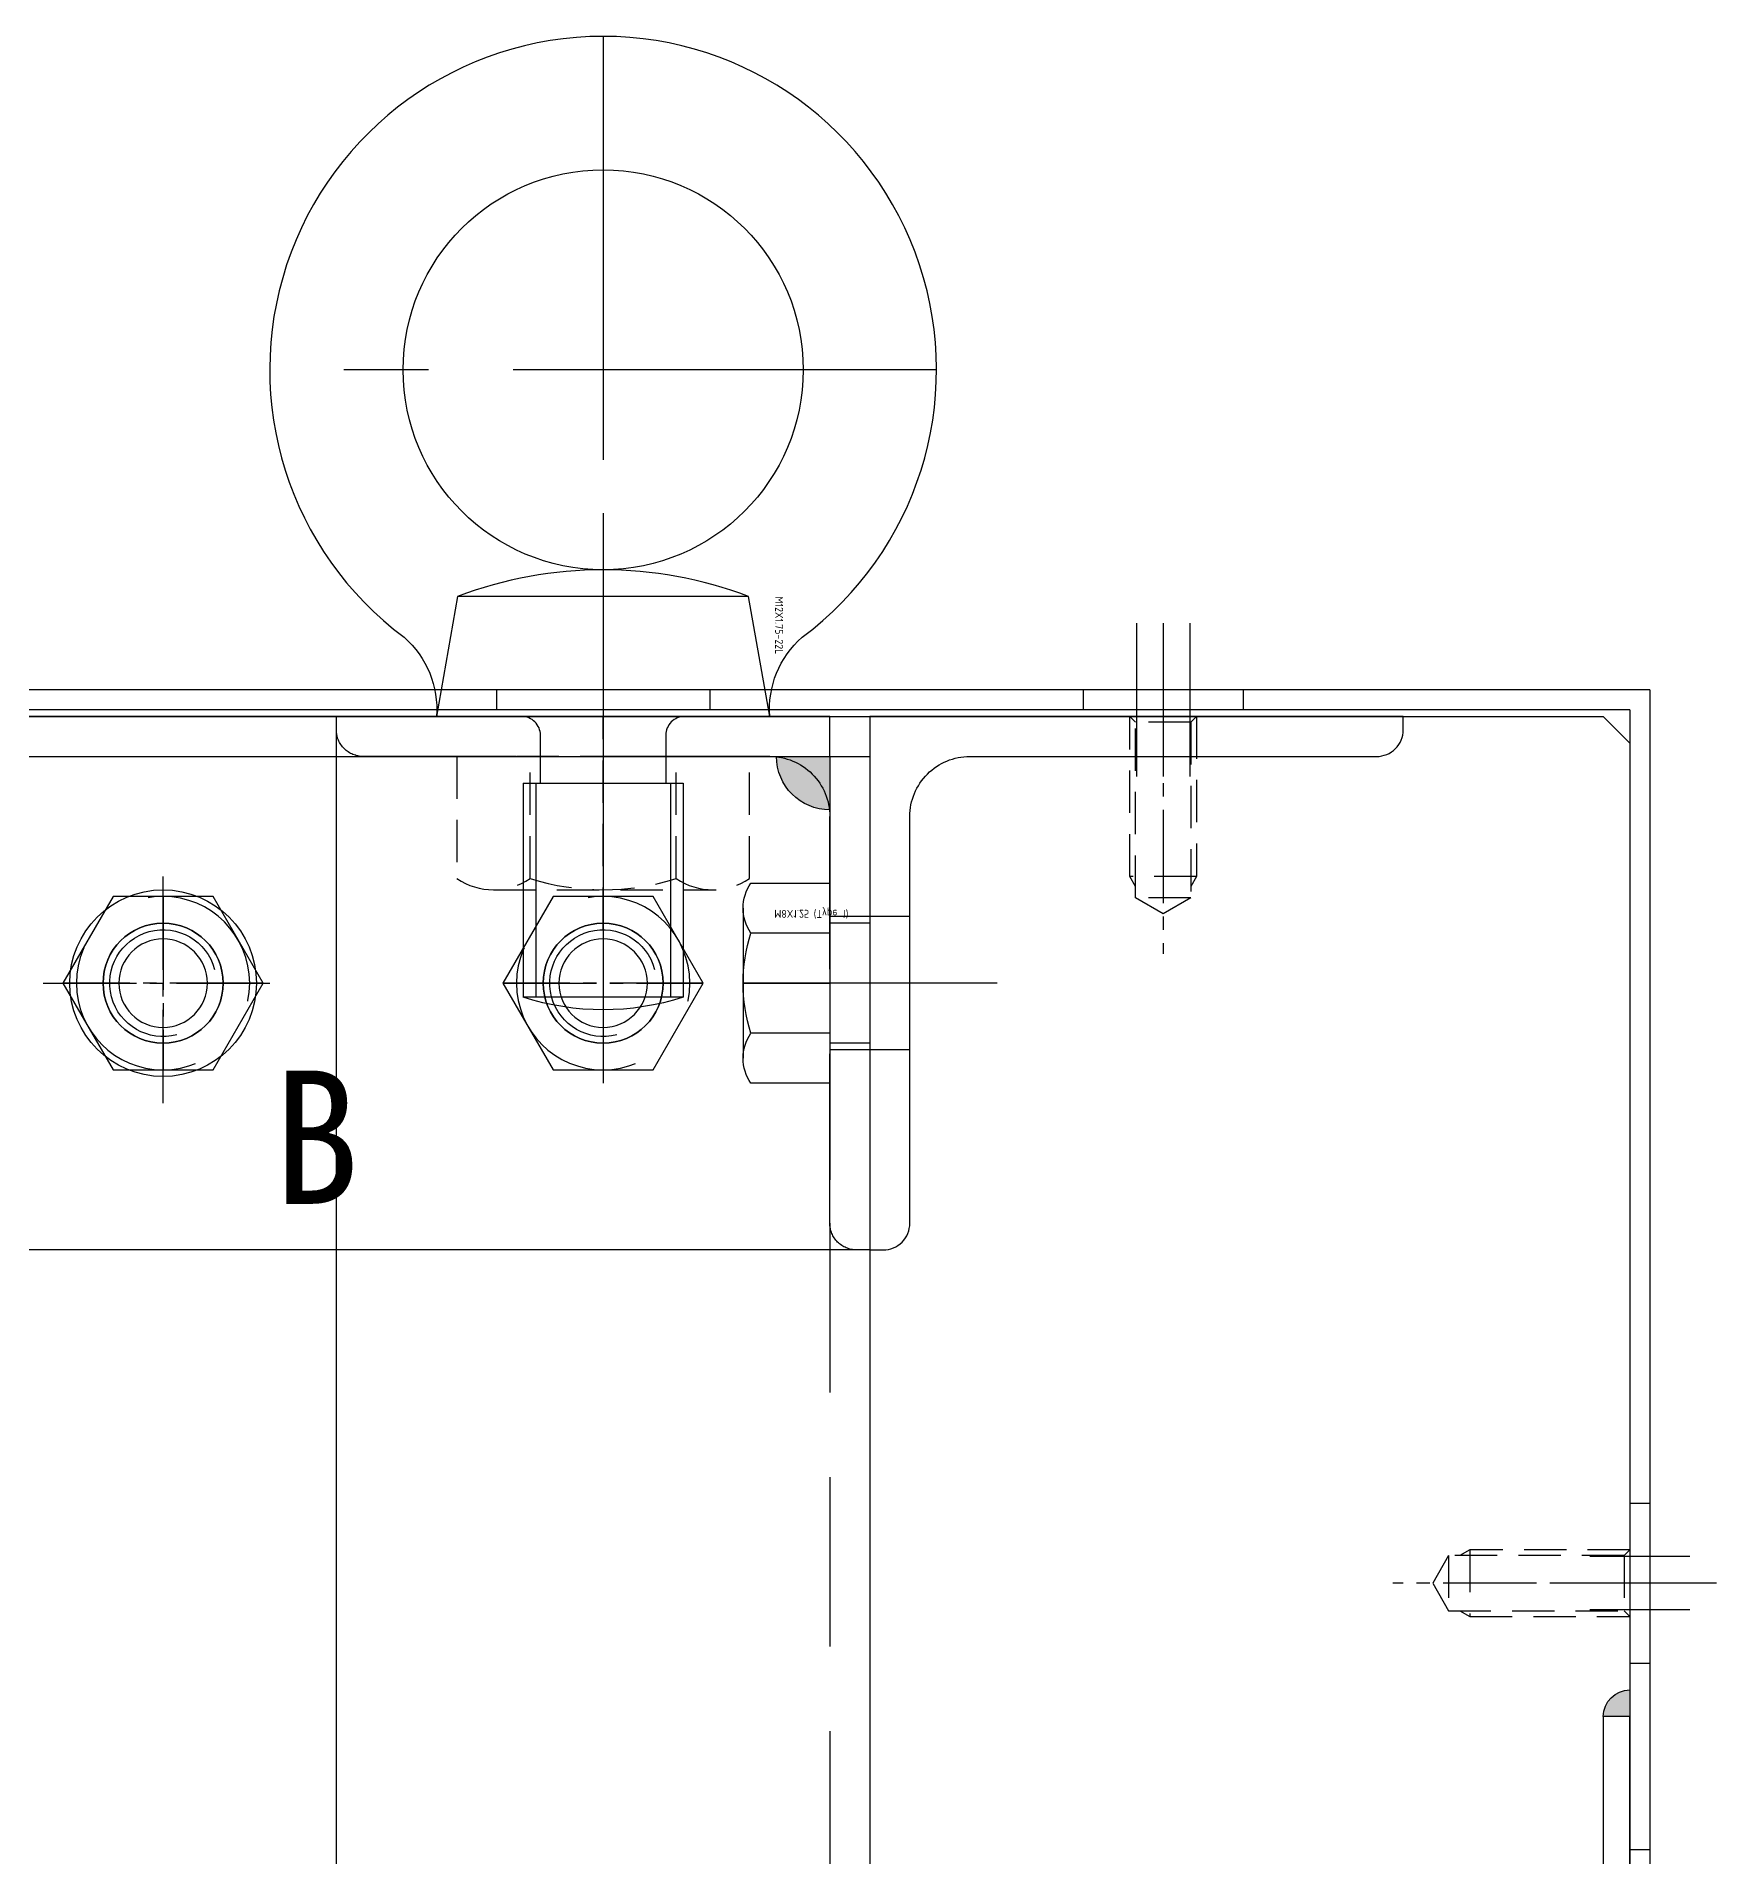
# Model space of a CAD drawing. Header units: millimetres. Extents: x 282 to 14566, y -4134 to 5341.
# Drawn here: x 9483.2 to 9609.2, y 1310.1 to 1446.6 of the extents above; entities that cross this region are included whole.
import ezdxf
from ezdxf.enums import TextEntityAlignment as Align

# ---------------------------------------------------------------- set-up
doc = ezdxf.new("R2010")
doc.units = ezdxf.units.MM
for name, pattern in [('CENTER', [50.8, 31.75, -6.35, 6.35, -6.35]), ('CENTER1', [10, 7, -1, 1, -1]), ('HIDDEN', [9.525, 6.35, -3.175]), ('HIDDEN2', [4.7625, 3.175, -1.5875]), ('HIDDENX2', [19.05, 12.7, -6.35])]:
    doc.linetypes.add(name, pattern=pattern)
for name, color, linetype in [('BOM-T', 4, 'Continuous'), ('CENTER', 1, 'CENTER'), ('THIN', 3, 'Continuous')]:
    doc.layers.add(name, color=color, linetype=linetype)
doc.styles.add('HAN', font='')
doc.styles.get("Standard").update_dxf_attribs({"font": 'ISOCP.SHX', "bigfont": 'WHGTXT.SHX'})
doc.styles.get('HAN').set_extended_font_data('GulimChe')

# ---------------------------------------------------------------- blocks, each defined once
blk = doc.blocks.new('A$C253F4690')
at = {"color": 2, "linetype": 'HIDDEN2'}
for p, q in [((0, -13), (0, 3)), ((-5.48, -9.15), (-5.48, 0)), ((5.48, -9.15), (5.48, 0)), ((-8.23, -10), (8.23, -10))]:
    blk.add_line(p, q, dxfattribs=at)
blk.add_lwpolyline([(-10.97, 0), (-10.97, -9.15, 0.309401), (-5.48, -9.15, 0.154701), (5.48, -9.15, 0.309401), (10.97, -9.15), (10.97, 0), (-10.97, 0)], format="xyb", dxfattribs=at)
blk = doc.blocks.new('A$C5742324B')
for p, q in [((10.91, 9), (-10.91, 9)), ((-6, -5), (6, -5)), ((-6, -5), (-6, -21.05)), ((6, -5), (6, -21.05)), ((6, -21.05), (-6, -21.05))]:
    blk.add_line(p, q)
for points in [[(12.5, 0, -0.237131), (14.92, 5.94, 3.020253), (-14.92, 5.94, -0.237131), (-12.5, 0)], [(-4.7, -5), (-4.7, -1.4, 0.414214), (-6.1, 0)], [(6.1, 0, 0.414214), (4.7, -1.4), (4.7, -5)], [(6, -21.05, -0.157869), (-6, -21.05)]]:
    blk.add_lwpolyline(points, format="xyb")
blk.add_lwpolyline([(10.91, 9, 0.183318), (-10.91, 9), (-12.5, 0), (12.5, 0)], format="xyb", close=True)
blk.add_circle((0, 26), 15)
at = {"layer": 'CENTER'}
for p, q in [((0, 51), (0, -22)), ((25, 26), (-25, 26))]:
    blk.add_line(p, q, dxfattribs=at)
at = {"layer": 'THIN'}
for points in [[(-5.05, -5), (-5.05, -21.05)], [(5.05, -5), (5.05, -21.05)]]:
    blk.add_lwpolyline(points, dxfattribs=at)
at = {"layer": 'BOM-T', "color": 4}
blk.add_text('M12X1.75-22L', height=0.6, rotation=270, dxfattribs=at).set_placement((13.2, 9), align=Align.MIDDLE_LEFT)
blk = doc.blocks.new('A$C45832701')
at = {"color": 1, "linetype": 'CENTER1'}
for p, q in [((0, 656.5), (0, 643.5)), ((-24, 650), (-13, 650)), ((-7.51, 650), (7.51, 650))]:
    blk.add_line(p, q, dxfattribs=at)
at = {"color": 2, "linetype": 'HIDDEN2'}
for p, q in [((-20, 655), (-17, 655)), ((-20, 645), (-17, 645))]:
    blk.add_line(p, q, dxfattribs=at)
at = {"color": 2, "linetype": 'HIDDENX2'}
blk.add_line((-17, 632), (-17, 38), dxfattribs=at)
blk.add_lwpolyline([(-20, 670), (-20, 630), (-19, 630, 0.414214), (-17, 632), (-17, 662.5, -0.414214), (-12.5, 667), (18, 667, 0.414214), (20, 669), (20, 670)], format="xyb", close=True, dxfattribs=at)
at = {"color": 4}
blk.add_lwpolyline([(20, 0), (20, 670), (-20, 670), (-20, 0)], close=True, dxfattribs=at)
at = {"color": 2, "linetype": 'HIDDENX2'}
blk.add_lwpolyline([(3.75, 643.5), (-3.75, 643.5), (-7.51, 650), (-3.75, 656.5), (3.75, 656.5), (7.51, 650), (3.75, 643.5)], dxfattribs=at)
blk.add_circle((0, 650), 6.5, dxfattribs=at)
at = {"color": 4}
blk.add_circle((0, 650), 4.5, dxfattribs=at)
blk.add_circle((0, 650), 3.32)
at = {"layer": 'THIN'}
blk.add_arc((0, 650), 4, 255, 165, dxfattribs=at)
at = {"xscale": -1}
for name, p in [('A$C5742324B', (0, 670)), ('A$C253F4690', (0, 667))]:
    blk.add_blockref(name, p, dxfattribs=at)
blk = doc.blocks.new('A$C59CC2664')
at = {"color": 3}
blk.add_line((-20, 17), (386, 17), dxfattribs=at)
at = {"color": 1, "linetype": 'CENTER1'}
for p, q in [((366, 7.5), (366, -7.5)), ((358.5, 0), (373.5, 0))]:
    blk.add_line(p, q, dxfattribs=at)
at = {"color": 3}
blk.add_lwpolyline([(386, -20), (-20, -20), (-20, 20), (386, 20)], close=True, dxfattribs=at)
blk.add_circle((366, 0), 4.5, dxfattribs=at)
blk = doc.blocks.new('A$C3DA20913')
h = blk.add_hatch(color=256)
h.dxf.hatch_style = 1
h.paths.add_polyline_path([(-350, 13, 0.414214), (-346, 17), (-350, 17)])
at = {"color": 3}
for p, q in [((-350, 20), (50, 20)), ((-350, 17), (-350, 20)), ((-353, 17), (-353, -20)), ((-350, 17), (-353, 17)), ((-353, -20), (53, -20))]:
    blk.add_line(p, q, dxfattribs=at)
at = {"color": 2, "linetype": 'HIDDENX2'}
for p, q in [((50, 17), (-350, 17)), ((-350, 17), (-350, -20)), ((-343.5, 5.63), (-343.5, -5.63)), ((-350, 3.75), (-344.08, 3.75)), ((-350, -3.75), (-344.08, -3.75))]:
    blk.add_line(p, q, dxfattribs=at)
at = {"color": 1, "linetype": 'CENTER1'}
for p, q in [((-300, 6.5), (-300, -6.5)), ((-359.54, 0), (-343.46, 0)), ((-307.51, 0), (-292.49, 0))]:
    blk.add_line(p, q, dxfattribs=at)
at = {"color": 2, "linetype": 'HIDDEN2'}
for p, q in [((-353, 4.5), (-350, 4.5)), ((-353, -4.5), (-350, -4.5))]:
    blk.add_line(p, q, dxfattribs=at)
at = {"color": 2, "linetype": 'HIDDENX2'}
blk.add_lwpolyline([(-350, 7.51), (-350, -7.51), (-344.08, -7.51, 0.309401), (-344.08, -3.75, 0.154701), (-344.08, 3.75, 0.309401), (-344.08, 7.51)], format="xyb", close=True, dxfattribs=at)
blk.add_lwpolyline([(-296.25, -6.5), (-303.75, -6.5), (-307.51, 0), (-303.75, 6.5), (-296.25, 6.5), (-292.49, 0), (-296.25, -6.5)], dxfattribs=at)
blk.add_circle((-300, 0), 6.5, dxfattribs=at)
at = {"color": 3}
blk.add_circle((-300, 0), 4.5, dxfattribs=at)
blk.add_circle((-300, 0), 3.32)
at = {"color": 2, "linetype": 'HIDDENX2'}
blk.add_arc((-350, 17), 4, 270, 0, dxfattribs=at)
at = {"layer": 'CENTER'}
blk.add_line((-343.5, 0), (-350, 0), dxfattribs=at)
at = {"layer": 'THIN'}
blk.add_arc((-300, 0), 4, 255, 165, dxfattribs=at)
at = {"layer": 'BOM-T', "color": 4}
blk.add_text('M8X1.25 (Type 1)', height=0.6, rotation=180, dxfattribs=at).set_placement((-345.84, 5.2), align=Align.MIDDLE_LEFT)
blk = doc.blocks.new('A$C11A54ADD')
at = {"color": 2, "linetype": 'HIDDEN2'}
for p, q in [((3, 5), (0, 5)), ((3, -5), (0, -5))]:
    blk.add_line(p, q, dxfattribs=at)
at = {"color": 1, "linetype": 'CENTER1'}
blk.add_line((9.54, 0), (-6.54, 0), dxfattribs=at)
at = {"color": 3}
blk.add_lwpolyline([(0, 20), (0, -20), (1, -20, 0.414214), (3, -18), (3, 12.5, -0.414214), (7.5, 17), (38, 17, 0.414214), (40, 19), (40, 20)], format="xyb", close=True, dxfattribs=at)
blk = doc.blocks.new('A$C1D2B0D02')
at = {"color": 1, "linetype": 'CENTER1'}
for p, q in [((225, 688), (225, 667.21)), ((150, 656), (150, 674)), ((141, 665), (159, 665)), ((263, 620), (242.21, 620))]:
    blk.add_line(p, q, dxfattribs=at)
at = {"color": 2, "linetype": 'HIDDEN2'}
for p, q in [((227.5, 673), (222.5, 673)), ((227.07, 671.4), (222.93, 671.4)), ((248, 622.5), (248, 617.5)), ((246.4, 622.07), (246.4, 617.93))]:
    blk.add_line(p, q, dxfattribs=at)
at = {"color": 150}
blk.add_lwpolyline([(-258, 685), (258, 685), (260, 683), (260, -15), (-260, -15), (-260, 683)], close=True, dxfattribs=at)
at = {"color": 2, "linetype": 'HIDDEN2'}
for points in [[(222.93, 672.25), (222.5, 673), (222.5, 685)], [(227.5, 685), (227.07, 684.57), (222.93, 684.57), (222.5, 685)], [(227.07, 684.57), (227.07, 671.4), (225, 670.21), (222.93, 671.4), (222.93, 684.57)], [(227.5, 685), (227.5, 673), (227.07, 672.25)], [(260, 622.5), (248, 622.5), (247.25, 622.07)], [(260, 622.5), (259.57, 622.07), (259.57, 617.93), (260, 617.5)], [(259.57, 622.07), (246.4, 622.07), (245.21, 620), (246.4, 617.93), (259.57, 617.93)], [(247.25, 617.93), (248, 617.5), (260, 617.5)]]:
    blk.add_lwpolyline(points, dxfattribs=at)
at = {"color": 150}
for radius in [7, 4.5]:
    blk.add_circle((150, 665), radius, dxfattribs=at)
at = {"color": 6, "style": 'HAN'}
blk.add_text('B', height=10, dxfattribs=at).set_placement((158.25, 648.45))
blk = doc.blocks.new('A$C1A2F0240')
at = {"color": 3}
blk.add_lwpolyline([(0, 565), (2, 565), (2, 0), (0, 0)], close=True, dxfattribs=at)
blk = doc.blocks.new('A$C63215B74')
h = blk.add_hatch(color=256)
h.dxf.hatch_style = 1
h.paths.add_polyline_path([(-548, 597, -0.414214), (-546, 595), (-548, 595)])
at = {"color": 1, "linetype": 'CENTER'}
for p, q in [((-471, 685.24), (-471, 657.26)), ((-515, 677), (-515, 665.5)), ((-513, 677), (-513, 665.5)), ((-511, 677), (-511, 665.5)), ((-552.5, 607), (-545, 607)), ((-554.5, 605), (-543, 605)), ((-552.5, 603), (-545, 603))]:
    blk.add_line(p, q, dxfattribs=at)
at = {"color": 3}
for p, q in [((-549.5, 672), (-26.5, 672)), ((-549.5, 672), (-549.5, 1.5)), ((-548, 670.5), (-28, 670.5)), ((-548, 670.5), (-548, 0))]:
    blk.add_line(p, q, dxfattribs=at)
at = {"color": 2, "linetype": 'HIDDENX2'}
for p, q in [((-519, 672), (-519, 670.5)), ((-507, 672), (-507, 670.5)), ((-479, 672), (-479, 670.5)), ((-463, 672), (-463, 670.5))]:
    blk.add_line(p, q, dxfattribs=at)
at = {"color": 2, "linetype": 'HIDDEN'}
for p, q in [((-548, 611), (-549.5, 611)), ((-548, 599), (-549.5, 599)), ((-549.5, 585), (-548, 585))]:
    blk.add_line(p, q, dxfattribs=at)
blk.add_arc((-548, 595), 2, 0, 90)
blk.add_blockref('A$C1A2F0240', (-548, 30))

msp = doc.modelspace()

# ---------------------------------------------------------------- block references
at = {"xscale": -1}
for name, p in [('A$C45832701', (9525.748, 725.631)), ('A$C63215B74', (9054.748, 725.631)), ('A$C3DA20913', (9192.748, 1375.631))]:
    msp.add_blockref(name, p, dxfattribs=at)
for name, p in [('A$C1D2B0D02', (9342.748, 710.631)), ('A$C59CC2664', (9159.748, 1375.631)), ('A$C11A54ADD', (9545.748, 1375.631))]:
    msp.add_blockref(name, p)

doc.saveas('drawing.dxf')
